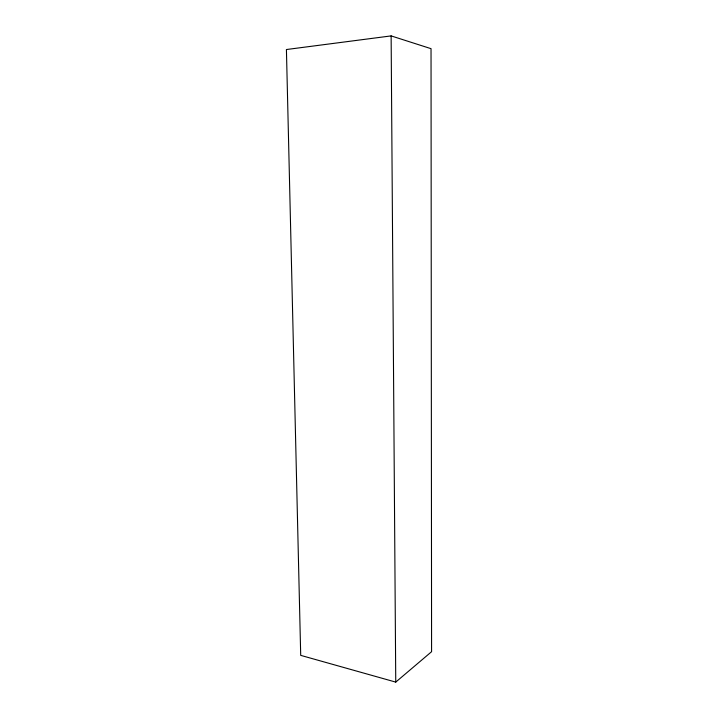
<?xml version="1.0" encoding="UTF-8"?>
<svg xmlns="http://www.w3.org/2000/svg" width="718" height="718" viewBox="0 0 718 718"><rect width="100%" height="100%" fill="white"/><g stroke="black" fill="none" stroke-linecap="round" stroke-linejoin="round"><path stroke-width="1.08" d="M395.753 682.1L431.581 651.693L431.033 48.671L391.13 35.9L286.419 49.533L300.707 655.363L395.753 682.1L391.13 35.9"/></g></svg>
